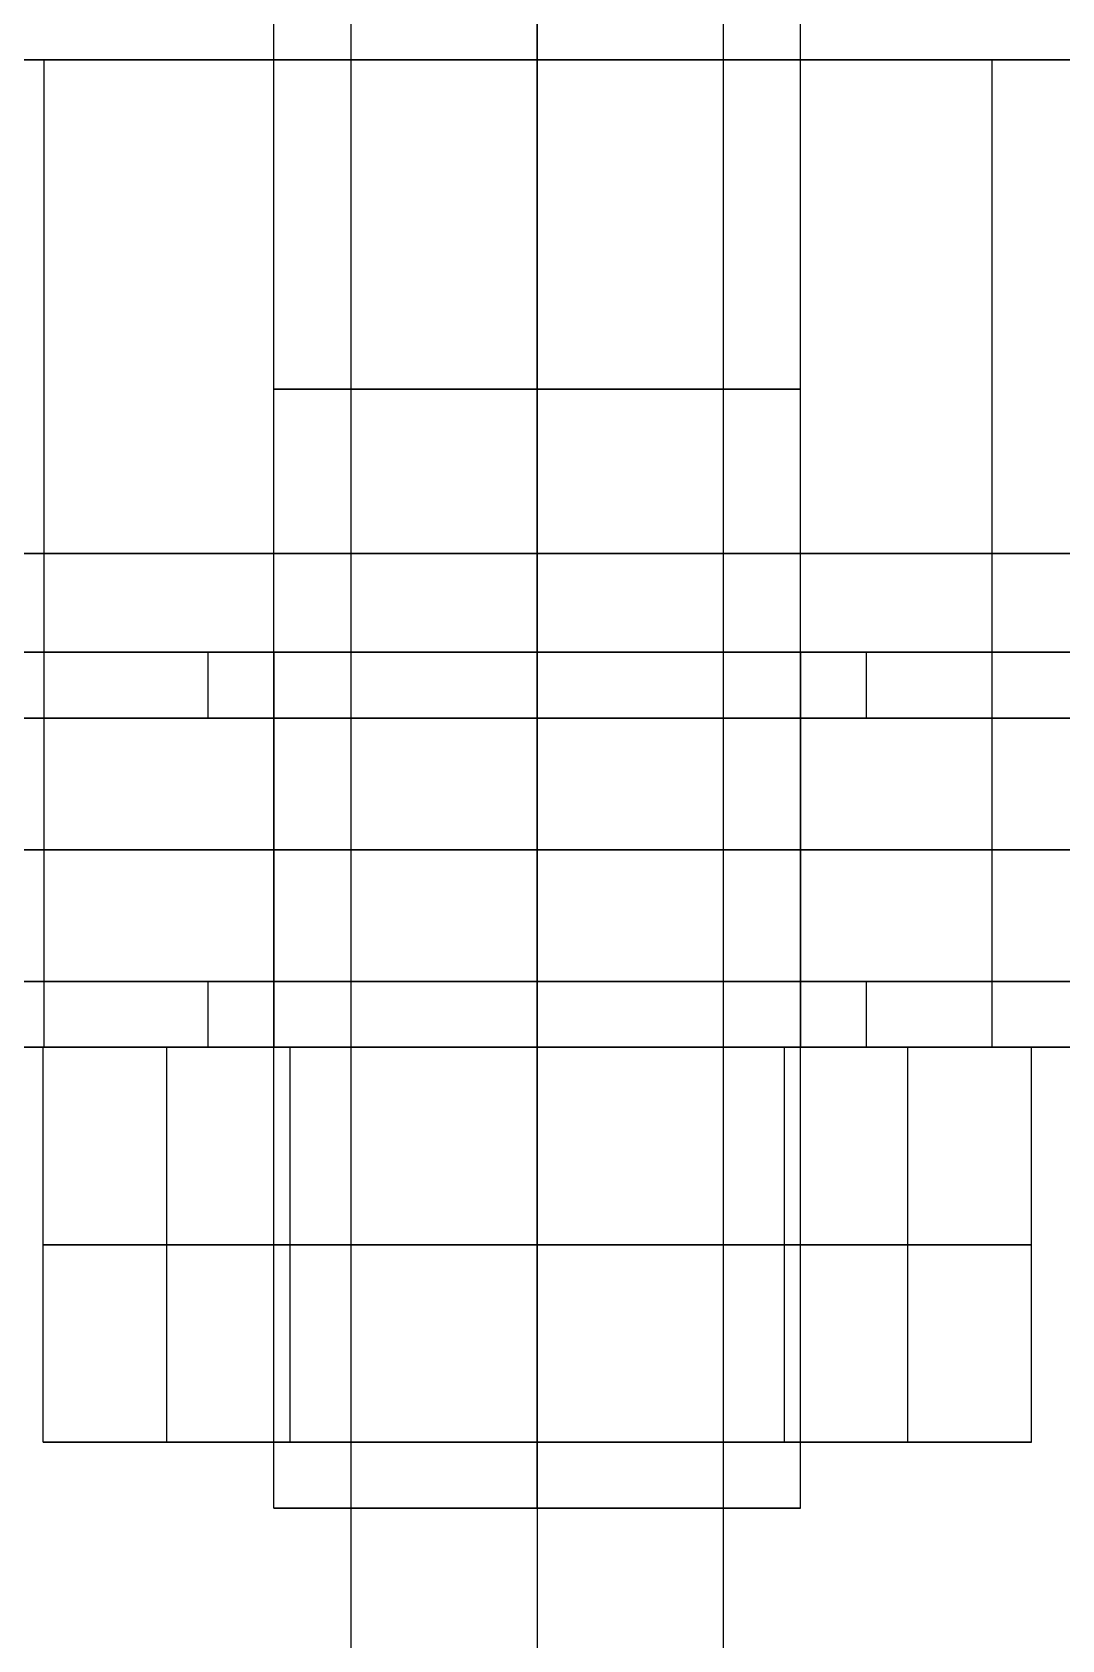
# Model space of a CAD drawing. Header units: millimetres. Extents: x 565 to 905, y -1671 to 168.
# Drawn here: x 727.33 to 742.97, y -72.03 to -47.61 of the extents above; entities that cross this region are included whole.
import ezdxf

# ---------------------------------------------------------------- set-up
doc = ezdxf.new("R2010")
doc.units = ezdxf.units.MM
doc.header["$MEASUREMENT"] = 0
doc.layers.add('V3', color=7, linetype='Continuous', true_color=0x000000)
doc.layers.add('V3 - steel', color=7, linetype='Continuous', true_color=0x191919)

msp = doc.modelspace()

# ---------------------------------------------------------------- linework, layer by layer
at = {"layer": 'V3'}
for p, q in [((735, -13.028, -15), (735, -117.113, -15)), ((661.037, -48.028, 222.659), (731.756, -48.028, 222.659)), ((735, -48.028, 459.69), (735, -48.028, 428.309)), ((735, -48.028, 402.329), (735, -48.028, 357.457)), ((735, -48.028, 349.457), (735, -48.028, 334)), ((735, -48.028, 299), (735, -48.028, 229)), ((735, -48.028, 221), (735, -48.028, 151)), ((735, -48.028, 116), (735, -48.028, 100.543)), ((735, -48.028, 92.543), (735, -48.028)), ((738.244, -48.028, 222.659), (808.963, -48.028, 222.659)), ((724, -57.028, 225), (731, -57.028, 225)), ((735, -57.028, 236), (735, -57.028, 229)), ((735, -57.028, 221), (735, -57.028, 214)), ((739, -57.028, 225), (746, -57.028, 225)), ((735, -63.028, 459.69), (735, -63.028, 428.309)), ((735, -63.028, 402.329), (735, -63.028, 357.457)), ((735, -63.028, 349.457), (735, -63.028, 334)), ((735, -63.028, 299), (735, -63.028, 236)), ((735, -63.028, 214), (735, -63.028, 151)), ((735, -63.028, 116), (735, -63.028, 100.543)), ((735, -63.028, 92.543), (735, -63.028))]:
    msp.add_line(p, q, dxfattribs=at)
for points in [[(735, -13.028), (735, -65.07), (735, -117.113)], [(735, -28.028), (735, -38.028), (735, -48.028)], [(735, -28.028, 15), (735, -38.028, 15), (735, -48.028, 15)], [(735, -28.028, 15), (735, -38.028, 15), (735, -48.028, 15)], [(735, -28.028, 30), (735, -38.028, 30), (735, -48.028, 30)], [(602, -48.028), (735, -48.028), (868, -48.028)], [(602, -48.028, 15), (735, -48.028, 15), (868, -48.028, 15)], [(602, -48.028, 7.5), (735, -48.028, 7.5), (868, -48.028, 7.5)], [(602, -48.028, 15), (735, -48.028, 15), (868, -48.028, 15)], [(602, -48.028, 30), (735, -48.028, 30), (868, -48.028, 30)], [(602, -48.028, 22.5), (735, -48.028, 22.5), (868, -48.028, 22.5)], [(755, -48.028), (735, -48.028), (715, -48.028)], [(727.512, -63.028, 415.91), (727.512, -55.528, 415.91), (727.512, -48.028, 415.91)], [(731, -57.028, 225), (731, -52.528, 225), (731, -48.028, 225)], [(731, -63.028, 353.457), (731, -55.528, 353.457), (731, -48.028, 353.457)], [(731, -63.028, 96.543), (731, -55.528, 96.543), (731, -48.028, 96.543)], [(735, -63.028, 349.457), (735, -55.528, 349.457), (735, -48.028, 349.457)], [(735, -63.028, 100.543), (735, -55.528, 100.543), (735, -48.028, 100.543)], [(735, -63.028), (735, -55.528), (735, -48.028)], [(735, -57.028, 221), (735, -52.528, 221), (735, -48.028, 221)], [(735, -57.028, 229), (735, -52.528, 229), (735, -48.028, 229)], [(735, -63.028, 357.457), (735, -55.528, 357.457), (735, -48.028, 357.457)], [(735, -63.028, 92.543), (735, -55.528, 92.543), (735, -48.028, 92.543)], [(735, -63.028, 299), (735, -55.528, 299), (735, -48.028, 299)], [(735, -63.028, 151), (735, -55.528, 151), (735, -48.028, 151)], [(735, -48.028), (735, -48.028, 7.5), (735, -48.028, 15)], [(735, -48.028, 15), (735, -48.028, 22.5), (735, -48.028, 30)], [(739, -57.028, 225), (739, -52.528, 225), (739, -48.028, 225)], [(739, -63.028, 353.457), (739, -55.528, 353.457), (739, -48.028, 353.457)], [(739, -63.028, 96.543), (739, -55.528, 96.543), (739, -48.028, 96.543)], [(741.909, -63.028, 400.331), (741.909, -55.528, 400.331), (741.909, -48.028, 400.331)], [(755, -55.528), (735, -55.528), (715, -55.528)], [(735, -63.028, 236), (735, -60.028, 236), (735, -57.028, 236)], [(735, -63.028, 214), (735, -60.028, 214), (735, -57.028, 214)], [(755, -63.028), (735, -63.028), (715, -63.028)]]:
    msp.add_open_spline(points, degree=2, dxfattribs=at)
for points, weights, knots in [([(697.5, -48.028, 415.319), (697.5, -48.028, 434.48), (711.313, -48.028, 447.759), (725.126, -48.028, 461.039), (744.272, -48.028, 460.284)], [1, 0.920066619709, 1, 0.920066619709, 1], [867.97622, 867.97622, 867.97622, 904.205344, 904.205344, 940.434468, 940.434468, 940.434468]), ([(762.866, -48.028, 318.405), (764.684, -48.028, 322.795), (762.429, -48.028, 326.977), (760.175, -48.028, 331.159), (755.508, -48.028, 332.053), (735, -48.028, 335.982), (714.492, -48.028, 332.053), (709.825, -48.028, 331.159), (707.571, -48.028, 326.977), (705.316, -48.028, 322.795), (707.134, -48.028, 318.405)], [1, 0.903232105356, 1, 0.903232105356, 1, 0.982140211102, 1.00000000852, 0.903232242546, 1.0000001008, 0.903232196403, 1.0000001008], [2258.233507, 2258.233507, 2258.233507, 2267.10459, 2267.10459, 2275.975672, 2275.975672, 2317.238435, 2317.238435, 2326.109515, 2326.109515, 2334.9806, 2334.9806, 2334.9806]), ([(707.134, -48.028, 131.595), (705.316, -48.028, 127.205), (707.571, -48.028, 123.023), (709.825, -48.028, 118.841), (714.492, -48.028, 117.947), (735, -48.028, 114.018), (755.508, -48.028, 117.947), (760.175, -48.028, 118.841), (762.429, -48.028, 123.023), (764.684, -48.028, 127.205), (762.866, -48.028, 131.595)], [1, 0.903232105356, 1, 0.903232151499, 0.999999907715, 0.982140112101, 0.999999899199, 0.90323201431, 0.999999899199, 0.903232037381, 0.999999853056], [2760.145716, 2760.145716, 2760.145716, 2769.016801, 2769.016801, 2777.887882, 2777.887882, 2819.150644, 2819.150644, 2828.021728, 2828.021728, 2836.89281, 2836.89281, 2836.89281]), ([(743.091, -48.028, 430.307), (728.102, -48.028, 430.898), (727.512, -48.028, 415.91), (726.921, -48.028, 400.921), (741.909, -48.028, 400.331)], [1, 0.70710681688, 1, 0.70710681688, 1], [3286.310465, 3286.310465, 3286.310465, 3309.872409, 3309.872409, 3333.434353, 3333.434353, 3333.434353]), ([(731, -48.028, 225), (731, -48.028, 221), (735, -48.028, 221), (739, -48.028, 221), (739, -48.028, 225), (739, -48.028, 229), (735, -48.028, 229), (731, -48.028, 229), (731, -48.028, 225)], [1, 0.707106781187, 1, 0.707106781187, 1, 0.707106781187, 1, 0.707106781187, 1], [1514.752185, 1514.752185, 1514.752185, 1521.03537, 1521.03537, 1527.318555, 1527.318555, 1533.60174, 1533.60174, 1539.884926, 1539.884926, 1539.884926]), ([(735, -48.028, 349.457), (739, -48.028, 349.457), (739, -48.028, 353.457), (739, -48.028, 357.457), (735, -48.028, 357.457), (731, -48.028, 357.457), (731, -48.028, 353.457), (731, -48.028, 349.457), (735, -48.028, 349.457)], [1, 0.707106781187, 1, 0.707106781187, 1, 0.707106781187, 1, 0.707106781187, 1], [1565.017667, 1565.017667, 1565.017667, 1571.300852, 1571.300852, 1577.584038, 1577.584038, 1583.867223, 1583.867223, 1590.150408, 1590.150408, 1590.150408]), ([(735, -48.028, 100.543), (731, -48.028, 100.543), (731, -48.028, 96.543), (731, -48.028, 92.543), (735, -48.028, 92.543), (739, -48.028, 92.543), (739, -48.028, 96.543), (739, -48.028, 100.543), (735, -48.028, 100.543)], [1, 0.707106781187, 1, 0.707106781187, 1, 0.707106781187, 1, 0.707106781187, 1], [1665.548632, 1665.548632, 1665.548632, 1671.831817, 1671.831817, 1678.115003, 1678.115003, 1684.398188, 1684.398188, 1690.681373, 1690.681373, 1690.681373]), ([(697.5, -55.528, 415.319), (697.5, -55.528, 434.48), (711.313, -55.528, 447.759), (725.126, -55.528, 461.039), (744.272, -55.528, 460.284)], [1, 0.920066619709, 1, 0.920066619709, 1], [867.97622, 867.97622, 867.97622, 904.205344, 904.205344, 940.434468, 940.434468, 940.434468]), ([(762.866, -55.528, 318.405), (764.684, -55.528, 322.795), (762.429, -55.528, 326.977), (760.175, -55.528, 331.159), (755.508, -55.528, 332.053), (735, -55.528, 335.982), (714.492, -55.528, 332.053), (709.825, -55.528, 331.159), (707.571, -55.528, 326.977), (705.316, -55.528, 322.795), (707.134, -55.528, 318.405)], [1, 0.903232105356, 1, 0.903232105356, 1, 0.982140211102, 1.00000000852, 0.903232242546, 1.0000001008, 0.903232196403, 1.0000001008], [2258.233507, 2258.233507, 2258.233507, 2267.10459, 2267.10459, 2275.975672, 2275.975672, 2317.238435, 2317.238435, 2326.109515, 2326.109515, 2334.9806, 2334.9806, 2334.9806]), ([(707.134, -55.528, 131.595), (705.316, -55.528, 127.205), (707.571, -55.528, 123.023), (709.825, -55.528, 118.841), (714.492, -55.528, 117.947), (735, -55.528, 114.018), (755.508, -55.528, 117.947), (760.175, -55.528, 118.841), (762.429, -55.528, 123.023), (764.684, -55.528, 127.205), (762.866, -55.528, 131.595)], [1, 0.903232105356, 1, 0.903232151499, 0.999999907715, 0.982140112101, 0.999999899199, 0.90323201431, 0.999999899199, 0.903232037381, 0.999999853056], [2760.145716, 2760.145716, 2760.145716, 2769.016801, 2769.016801, 2777.887882, 2777.887882, 2819.150644, 2819.150644, 2828.021728, 2828.021728, 2836.89281, 2836.89281, 2836.89281]), ([(743.091, -55.528, 430.307), (728.102, -55.528, 430.898), (727.512, -55.528, 415.91), (726.921, -55.528, 400.921), (741.909, -55.528, 400.331)], [1, 0.70710681688, 1, 0.70710681688, 1], [3286.310465, 3286.310465, 3286.310465, 3309.872409, 3309.872409, 3333.434353, 3333.434353, 3333.434353]), ([(731, -55.528, 225), (731, -55.528, 221), (735, -55.528, 221), (739, -55.528, 221), (739, -55.528, 225), (739, -55.528, 229), (735, -55.528, 229), (731, -55.528, 229), (731, -55.528, 225)], [1, 0.707106781187, 1, 0.707106781187, 1, 0.707106781187, 1, 0.707106781187, 1], [1514.752185, 1514.752185, 1514.752185, 1521.03537, 1521.03537, 1527.318555, 1527.318555, 1533.60174, 1533.60174, 1539.884926, 1539.884926, 1539.884926]), ([(735, -55.528, 349.457), (739, -55.528, 349.457), (739, -55.528, 353.457), (739, -55.528, 357.457), (735, -55.528, 357.457), (731, -55.528, 357.457), (731, -55.528, 353.457), (731, -55.528, 349.457), (735, -55.528, 349.457)], [1, 0.707106781187, 1, 0.707106781187, 1, 0.707106781187, 1, 0.707106781187, 1], [1565.017667, 1565.017667, 1565.017667, 1571.300852, 1571.300852, 1577.584038, 1577.584038, 1583.867223, 1583.867223, 1590.150408, 1590.150408, 1590.150408]), ([(735, -55.528, 100.543), (731, -55.528, 100.543), (731, -55.528, 96.543), (731, -55.528, 92.543), (735, -55.528, 92.543), (739, -55.528, 92.543), (739, -55.528, 96.543), (739, -55.528, 100.543), (735, -55.528, 100.543)], [1, 0.707106781187, 1, 0.707106781187, 1, 0.707106781187, 1, 0.707106781187, 1], [1665.548632, 1665.548632, 1665.548632, 1671.831817, 1671.831817, 1678.115003, 1678.115003, 1684.398188, 1684.398188, 1690.681373, 1690.681373, 1690.681373]), ([(724, -57.028, 225), (724, -57.028, 236), (735, -57.028, 236), (746, -57.028, 236), (746, -57.028, 225), (746, -57.028, 214), (735, -57.028, 214), (724, -57.028, 214), (724, -57.028, 225)], [1, 0.707106781187, 1, 0.707106781187, 1, 0.707106781187, 1, 0.707106781187, 1], [0, 0, 0, 17.27876, 17.27876, 34.557519, 34.557519, 51.836279, 51.836279, 69.115038, 69.115038, 69.115038]), ([(731, -57.028, 225), (731, -57.028, 221), (735, -57.028, 221), (739, -57.028, 221), (739, -57.028, 225), (739, -57.028, 229), (735, -57.028, 229), (731, -57.028, 229), (731, -57.028, 225)], [1, 0.707106781187, 1, 0.707106781187, 1, 0.707106781187, 1, 0.707106781187, 1], [1514.752185, 1514.752185, 1514.752185, 1521.03537, 1521.03537, 1527.318555, 1527.318555, 1533.60174, 1533.60174, 1539.884926, 1539.884926, 1539.884926]), ([(724, -60.028, 225), (724, -60.028, 236), (735, -60.028, 236), (746, -60.028, 236), (746, -60.028, 225), (746, -60.028, 214), (735, -60.028, 214), (724, -60.028, 214), (724, -60.028, 225)], [1, 0.707106781187, 1, 0.707106781187, 1, 0.707106781187, 1, 0.707106781187, 1], [0, 0, 0, 17.27876, 17.27876, 34.557519, 34.557519, 51.836279, 51.836279, 69.115038, 69.115038, 69.115038]), ([(697.5, -63.028, 415.319), (697.5, -63.028, 434.48), (711.313, -63.028, 447.759), (725.126, -63.028, 461.039), (744.272, -63.028, 460.284)], [1, 0.920066619709, 1, 0.920066619709, 1], [867.97622, 867.97622, 867.97622, 904.205344, 904.205344, 940.434468, 940.434468, 940.434468]), ([(762.866, -63.028, 318.405), (764.684, -63.028, 322.795), (762.429, -63.028, 326.977), (760.175, -63.028, 331.159), (755.508, -63.028, 332.053), (735, -63.028, 335.982), (714.492, -63.028, 332.053), (709.825, -63.028, 331.159), (707.571, -63.028, 326.977), (705.316, -63.028, 322.795), (707.134, -63.028, 318.405)], [1, 0.903232105356, 1, 0.903232105356, 1, 0.982140211102, 1.00000000852, 0.903232242546, 1.0000001008, 0.903232196403, 1.0000001008], [2258.233507, 2258.233507, 2258.233507, 2267.10459, 2267.10459, 2275.975672, 2275.975672, 2317.238435, 2317.238435, 2326.109515, 2326.109515, 2334.9806, 2334.9806, 2334.9806]), ([(707.134, -63.028, 131.595), (705.316, -63.028, 127.205), (707.571, -63.028, 123.023), (709.825, -63.028, 118.841), (714.492, -63.028, 117.947), (735, -63.028, 114.018), (755.508, -63.028, 117.947), (760.175, -63.028, 118.841), (762.429, -63.028, 123.023), (764.684, -63.028, 127.205), (762.866, -63.028, 131.595)], [1, 0.903232105356, 1, 0.903232151499, 0.999999907715, 0.982140112101, 0.999999899199, 0.90323201431, 0.999999899199, 0.903232037381, 0.999999853056], [2760.145716, 2760.145716, 2760.145716, 2769.016801, 2769.016801, 2777.887882, 2777.887882, 2819.150644, 2819.150644, 2828.021728, 2828.021728, 2836.89281, 2836.89281, 2836.89281]), ([(724, -63.028, 225), (724, -63.028, 236), (735, -63.028, 236), (746, -63.028, 236), (746, -63.028, 225), (746, -63.028, 214), (735, -63.028, 214), (724, -63.028, 214), (724, -63.028, 225)], [1, 0.707106781187, 1, 0.707106781187, 1, 0.707106781187, 1, 0.707106781187, 1], [0, 0, 0, 17.27876, 17.27876, 34.557519, 34.557519, 51.836279, 51.836279, 69.115038, 69.115038, 69.115038]), ([(743.091, -63.028, 430.307), (728.102, -63.028, 430.898), (727.512, -63.028, 415.91), (726.921, -63.028, 400.921), (741.909, -63.028, 400.331)], [1, 0.70710681688, 1, 0.70710681688, 1], [3286.310465, 3286.310465, 3286.310465, 3309.872409, 3309.872409, 3333.434353, 3333.434353, 3333.434353]), ([(735, -63.028, 349.457), (739, -63.028, 349.457), (739, -63.028, 353.457), (739, -63.028, 357.457), (735, -63.028, 357.457), (731, -63.028, 357.457), (731, -63.028, 353.457), (731, -63.028, 349.457), (735, -63.028, 349.457)], [1, 0.707106781187, 1, 0.707106781187, 1, 0.707106781187, 1, 0.707106781187, 1], [1565.017667, 1565.017667, 1565.017667, 1571.300852, 1571.300852, 1577.584038, 1577.584038, 1583.867223, 1583.867223, 1590.150408, 1590.150408, 1590.150408]), ([(735, -63.028, 100.543), (731, -63.028, 100.543), (731, -63.028, 96.543), (731, -63.028, 92.543), (735, -63.028, 92.543), (739, -63.028, 92.543), (739, -63.028, 96.543), (739, -63.028, 100.543), (735, -63.028, 100.543)], [1, 0.707106781187, 1, 0.707106781187, 1, 0.707106781187, 1, 0.707106781187, 1], [1665.548632, 1665.548632, 1665.548632, 1671.831817, 1671.831817, 1678.115003, 1678.115003, 1684.398188, 1684.398188, 1690.681373, 1690.681373, 1690.681373])]:
    msp.add_rational_spline(points, weights, degree=2, knots=knots, dxfattribs=at)
for points, weights in [([(723.774, -48.028, 298.143), (735, -48.028, 299.867), (746.226, -48.028, 298.143)], [1.00000020246, 0.988425755371, 1.00000020246]), ([(746.226, -48.028, 151.857), (735, -48.028, 150.133), (723.774, -48.028, 151.857)], [0.999999751393, 0.98842530952, 0.999999751393]), ([(741.909, -48.028, 400.331), (792.659, -48.028, 398.331), (834.495, -48.028, 369.532)], [1, 0.960569425294, 1]), ([(723.774, -55.528, 298.143), (735, -55.528, 299.867), (746.226, -55.528, 298.143)], [1.00000020246, 0.988425755371, 1.00000020246]), ([(746.226, -55.528, 151.857), (735, -55.528, 150.133), (723.774, -55.528, 151.857)], [0.999999751393, 0.98842530952, 0.999999751393]), ([(741.909, -55.528, 400.331), (792.659, -55.528, 398.331), (834.495, -55.528, 369.532)], [1, 0.960569425294, 1]), ([(723.774, -63.028, 298.143), (735, -63.028, 299.867), (746.226, -63.028, 298.143)], [1.00000020246, 0.988425755371, 1.00000020246]), ([(746.226, -63.028, 151.857), (735, -63.028, 150.133), (723.774, -63.028, 151.857)], [0.999999751393, 0.98842530952, 0.999999751393]), ([(741.909, -63.028, 400.331), (792.659, -63.028, 398.331), (834.495, -63.028, 369.532)], [1, 0.960569425294, 1])]:
    msp.add_rational_spline(points, weights, degree=2, dxfattribs=at)
at = {"layer": 'V3 - steel'}
for p, q in [((731, -57.028, 225), (730, -57.028, 225)), ((735, -57.028, 214), (735, -57.028, 215)), ((735, -57.028, 235), (735, -57.028, 236)), ((735, -57.028, 220), (735, -57.028, 221)), ((735, -57.028, 229), (735, -57.028, 230)), ((740, -57.028, 225), (739, -57.028, 225)), ((725, -58.028, 225), (730, -58.028, 225)), ((735, -58.028, 215), (735, -58.028, 220)), ((735, -58.028, 230), (735, -58.028, 235)), ((740, -58.028, 225), (745, -58.028, 225)), ((725, -62.028, 225), (730, -62.028, 225)), ((735, -62.028, 215), (735, -62.028, 220)), ((735, -62.028, 230), (735, -62.028, 235)), ((740, -62.028, 225), (745, -62.028, 225)), ((727.494, -63.028, 225), (731, -63.028, 225)), ((731, -63.028, 225), (730, -63.028, 225)), ((735, -63.028, 214), (735, -63.028, 215)), ((735, -63.028, 235), (735, -63.028, 236)), ((735, -63.028, 220), (735, -63.028, 221)), ((735, -63.028, 229), (735, -63.028, 230)), ((735, -63.028, 231.5), (735, -63.028, 229)), ((735, -63.028, 221), (735, -63.028, 218.5)), ((740, -63.028, 225), (739, -63.028, 225)), ((739, -63.028, 225), (742.506, -63.028, 225)), ((727.494, -69.028, 225), (731, -69.028, 225)), ((735, -69.028, 231.5), (735, -69.028, 229)), ((735, -69.028, 221), (735, -69.028, 218.5)), ((739, -69.028, 225), (742.506, -69.028, 225)), ((739, -70.028, 225), (731, -70.028, 225)), ((735, -70.028, 221), (735, -70.028, 229))]:
    msp.add_line(p, q, dxfattribs=at)
for points in [[(731, -70.028, 225), (731, -15.514, 225), (731, 39, 225)], [(735, -70.028, 229), (735, -15.514, 229), (735, 39, 229)], [(735, -70.028, 221), (735, -15.514, 221), (735, 39, 221)], [(739, -70.028, 225), (739, -15.514, 225), (739, 39, 225)], [(732.172, -93.028, 350.544), (732.172, -53.028, 350.544), (732.172, -13.028, 350.544)], [(732.172, -93.028, 356.201), (732.172, -53.028, 356.201), (732.172, -13.028, 356.201)], [(732.172, -93.028, 93.714), (732.172, -53.028, 93.714), (732.172, -13.028, 93.714)], [(732.172, -93.028, 99.371), (732.172, -53.028, 99.371), (732.172, -13.028, 99.371)], [(737.828, -93.028, 356.201), (737.828, -53.028, 356.201), (737.828, -13.028, 356.201)], [(737.828, -93.028, 350.544), (737.828, -53.028, 350.544), (737.828, -13.028, 350.544)], [(737.828, -93.028, 99.371), (737.828, -53.028, 99.371), (737.828, -13.028, 99.371)], [(737.828, -93.028, 93.714), (737.828, -53.028, 93.714), (737.828, -13.028, 93.714)], [(730, -58.028, 225), (730, -57.528, 225), (730, -57.028, 225)], [(731, -57.028, 225), (731, -60.028, 225), (731, -63.028, 225)], [(735, -58.028, 235), (735, -57.528, 235), (735, -57.028, 235)], [(735, -58.028, 230), (735, -57.528, 230), (735, -57.028, 230)], [(735, -63.028, 236), (735, -60.028, 236), (735, -57.028, 236)], [(735, -63.028, 214), (735, -60.028, 214), (735, -57.028, 214)], [(735, -57.028, 221), (735, -60.028, 221), (735, -63.028, 221)], [(735, -57.028, 229), (735, -60.028, 229), (735, -63.028, 229)], [(735, -58.028, 215), (735, -57.528, 215), (735, -57.028, 215)], [(735, -58.028, 220), (735, -57.528, 220), (735, -57.028, 220)], [(739, -57.028, 225), (739, -60.028, 225), (739, -63.028, 225)], [(740, -58.028, 225), (740, -57.528, 225), (740, -57.028, 225)], [(730, -63.028, 225), (730, -62.528, 225), (730, -62.028, 225)], [(735, -63.028, 235), (735, -62.528, 235), (735, -62.028, 235)], [(735, -63.028, 230), (735, -62.528, 230), (735, -62.028, 230)], [(735, -63.028, 215), (735, -62.528, 215), (735, -62.028, 215)], [(735, -63.028, 220), (735, -62.528, 220), (735, -62.028, 220)], [(740, -63.028, 225), (740, -62.528, 225), (740, -62.028, 225)], [(727.494, -69.028, 225), (727.494, -66.028, 225), (727.494, -63.028, 225)], [(731.247, -63.028, 218.5), (729.371, -63.028, 221.75), (727.494, -63.028, 225)], [(727.494, -63.028, 225), (729.371, -63.028, 228.25), (731.247, -63.028, 231.5)], [(729.371, -69.028, 221.75), (729.371, -66.028, 221.75), (729.371, -63.028, 221.75)], [(729.371, -69.028, 228.25), (729.371, -66.028, 228.25), (729.371, -63.028, 228.25)], [(731.247, -69.028, 218.5), (731.247, -66.028, 218.5), (731.247, -63.028, 218.5)], [(738.753, -63.028, 218.5), (735, -63.028, 218.5), (731.247, -63.028, 218.5)], [(731.247, -69.028, 231.5), (731.247, -66.028, 231.5), (731.247, -63.028, 231.5)], [(731.247, -63.028, 231.5), (735, -63.028, 231.5), (738.753, -63.028, 231.5)], [(732.172, -69.028, 222.172), (732.172, -66.028, 222.172), (732.172, -63.028, 222.172)], [(732.172, -69.028, 227.828), (732.172, -66.028, 227.828), (732.172, -63.028, 227.828)], [(735, -69.028, 218.5), (735, -66.028, 218.5), (735, -63.028, 218.5)], [(735, -69.028, 231.5), (735, -66.028, 231.5), (735, -63.028, 231.5)], [(737.828, -69.028, 227.828), (737.828, -66.028, 227.828), (737.828, -63.028, 227.828)], [(737.828, -69.028, 222.172), (737.828, -66.028, 222.172), (737.828, -63.028, 222.172)], [(738.753, -63.028, 231.5), (740.629, -63.028, 228.25), (742.506, -63.028, 225)], [(738.753, -69.028, 231.5), (738.753, -66.028, 231.5), (738.753, -63.028, 231.5)], [(738.753, -69.028, 218.5), (738.753, -66.028, 218.5), (738.753, -63.028, 218.5)], [(742.506, -63.028, 225), (740.629, -63.028, 221.75), (738.753, -63.028, 218.5)], [(740.629, -69.028, 228.25), (740.629, -66.028, 228.25), (740.629, -63.028, 228.25)], [(740.629, -69.028, 221.75), (740.629, -66.028, 221.75), (740.629, -63.028, 221.75)], [(742.506, -69.028, 225), (742.506, -66.028, 225), (742.506, -63.028, 225)], [(731.247, -66.028, 218.5), (729.371, -66.028, 221.75), (727.494, -66.028, 225)], [(727.494, -66.028, 225), (729.371, -66.028, 228.25), (731.247, -66.028, 231.5)], [(738.753, -66.028, 218.5), (735, -66.028, 218.5), (731.247, -66.028, 218.5)], [(731.247, -66.028, 231.5), (735, -66.028, 231.5), (738.753, -66.028, 231.5)], [(738.753, -66.028, 231.5), (740.629, -66.028, 228.25), (742.506, -66.028, 225)], [(742.506, -66.028, 225), (740.629, -66.028, 221.75), (738.753, -66.028, 218.5)], [(731.247, -69.028, 218.5), (729.371, -69.028, 221.75), (727.494, -69.028, 225)], [(727.494, -69.028, 225), (729.371, -69.028, 228.25), (731.247, -69.028, 231.5)], [(738.753, -69.028, 218.5), (735, -69.028, 218.5), (731.247, -69.028, 218.5)], [(731.247, -69.028, 231.5), (735, -69.028, 231.5), (738.753, -69.028, 231.5)], [(738.753, -69.028, 231.5), (740.629, -69.028, 228.25), (742.506, -69.028, 225)], [(742.506, -69.028, 225), (740.629, -69.028, 221.75), (738.753, -69.028, 218.5)]]:
    msp.add_open_spline(points, degree=2, dxfattribs=at)
for points, knots in [([(737.828, -53.028, 356.201), (740.657, -53.028, 353.372), (737.828, -53.028, 350.544), (735, -53.028, 347.716), (732.172, -53.028, 350.544), (729.343, -53.028, 353.372), (732.172, -53.028, 356.201), (735, -53.028, 359.029), (737.828, -53.028, 356.201)], [0, 0, 0, 6.283185, 6.283185, 12.566371, 12.566371, 18.849556, 18.849556, 25.132741, 25.132741, 25.132741]), ([(737.828, -53.028, 99.371), (740.657, -53.028, 96.543), (737.828, -53.028, 93.714), (735, -53.028, 90.886), (732.172, -53.028, 93.714), (729.343, -53.028, 96.543), (732.172, -53.028, 99.371), (735, -53.028, 102.199), (737.828, -53.028, 99.371)], [0, 0, 0, 6.283185, 6.283185, 12.566371, 12.566371, 18.849556, 18.849556, 25.132741, 25.132741, 25.132741]), ([(724, -57.028, 225), (724, -57.028, 236), (735, -57.028, 236), (746, -57.028, 236), (746, -57.028, 225), (746, -57.028, 214), (735, -57.028, 214), (724, -57.028, 214), (724, -57.028, 225)], [0, 0, 0, 17.27876, 17.27876, 34.557519, 34.557519, 51.836279, 51.836279, 69.115038, 69.115038, 69.115038]), ([(735, -57.028, 235), (725, -57.028, 235), (725, -57.028, 225), (725, -57.028, 215), (735, -57.028, 215), (745, -57.028, 215), (745, -57.028, 225), (745, -57.028, 235), (735, -57.028, 235)], [-62.831853, -62.831853, -62.831853, -47.12389, -47.12389, -31.415927, -31.415927, -15.707963, -15.707963, 0, 0, 0]), ([(735, -57.028, 230), (740, -57.028, 230), (740, -57.028, 225), (740, -57.028, 220), (735, -57.028, 220), (730, -57.028, 220), (730, -57.028, 225), (730, -57.028, 230), (735, -57.028, 230)], [-94.24778, -94.24778, -94.24778, -86.393798, -86.393798, -78.539816, -78.539816, -70.685835, -70.685835, -62.831853, -62.831853, -62.831853]), ([(731, -57.028, 225), (731, -57.028, 221), (735, -57.028, 221), (739, -57.028, 221), (739, -57.028, 225), (739, -57.028, 229), (735, -57.028, 229), (731, -57.028, 229), (731, -57.028, 225)], [0, 0, 0, 6.283185, 6.283185, 12.566371, 12.566371, 18.849556, 18.849556, 25.132741, 25.132741, 25.132741]), ([(735, -58.028, 235), (745, -58.028, 235), (745, -58.028, 225), (745, -58.028, 215), (735, -58.028, 215), (725, -58.028, 215), (725, -58.028, 225), (725, -58.028, 235), (735, -58.028, 235)], [0, 0, 0, 15.707963, 15.707963, 31.415927, 31.415927, 47.12389, 47.12389, 62.831853, 62.831853, 62.831853]), ([(735, -58.028, 230), (730, -58.028, 230), (730, -58.028, 225), (730, -58.028, 220), (735, -58.028, 220), (740, -58.028, 220), (740, -58.028, 225), (740, -58.028, 230), (735, -58.028, 230)], [62.831853, 62.831853, 62.831853, 70.685835, 70.685835, 78.539816, 78.539816, 86.393798, 86.393798, 94.24778, 94.24778, 94.24778]), ([(724, -60.028, 225), (724, -60.028, 236), (735, -60.028, 236), (746, -60.028, 236), (746, -60.028, 225), (746, -60.028, 214), (735, -60.028, 214), (724, -60.028, 214), (724, -60.028, 225)], [0, 0, 0, 17.27876, 17.27876, 34.557519, 34.557519, 51.836279, 51.836279, 69.115038, 69.115038, 69.115038]), ([(735, -62.028, 235), (745, -62.028, 235), (745, -62.028, 225), (745, -62.028, 215), (735, -62.028, 215), (725, -62.028, 215), (725, -62.028, 225), (725, -62.028, 235), (735, -62.028, 235)], [0, 0, 0, 15.707963, 15.707963, 31.415927, 31.415927, 47.12389, 47.12389, 62.831853, 62.831853, 62.831853]), ([(735, -62.028, 230), (730, -62.028, 230), (730, -62.028, 225), (730, -62.028, 220), (735, -62.028, 220), (740, -62.028, 220), (740, -62.028, 225), (740, -62.028, 230), (735, -62.028, 230)], [62.831853, 62.831853, 62.831853, 70.685835, 70.685835, 78.539816, 78.539816, 86.393798, 86.393798, 94.24778, 94.24778, 94.24778]), ([(724, -63.028, 225), (724, -63.028, 236), (735, -63.028, 236), (746, -63.028, 236), (746, -63.028, 225), (746, -63.028, 214), (735, -63.028, 214), (724, -63.028, 214), (724, -63.028, 225)], [0, 0, 0, 17.27876, 17.27876, 34.557519, 34.557519, 51.836279, 51.836279, 69.115038, 69.115038, 69.115038]), ([(735, -63.028, 235), (725, -63.028, 235), (725, -63.028, 225), (725, -63.028, 215), (735, -63.028, 215), (745, -63.028, 215), (745, -63.028, 225), (745, -63.028, 235), (735, -63.028, 235)], [-62.831853, -62.831853, -62.831853, -47.12389, -47.12389, -31.415927, -31.415927, -15.707963, -15.707963, 0, 0, 0]), ([(735, -63.028, 230), (740, -63.028, 230), (740, -63.028, 225), (740, -63.028, 220), (735, -63.028, 220), (730, -63.028, 220), (730, -63.028, 225), (730, -63.028, 230), (735, -63.028, 230)], [-94.24778, -94.24778, -94.24778, -86.393798, -86.393798, -78.539816, -78.539816, -70.685835, -70.685835, -62.831853, -62.831853, -62.831853]), ([(731, -63.028, 225), (731, -63.028, 221), (735, -63.028, 221), (739, -63.028, 221), (739, -63.028, 225), (739, -63.028, 229), (735, -63.028, 229), (731, -63.028, 229), (731, -63.028, 225)], [0, 0, 0, 6.283185, 6.283185, 12.566371, 12.566371, 18.849556, 18.849556, 25.132741, 25.132741, 25.132741]), ([(737.828, -63.028, 227.828), (735, -63.028, 230.657), (732.172, -63.028, 227.828), (729.343, -63.028, 225), (732.172, -63.028, 222.172), (735, -63.028, 219.343), (737.828, -63.028, 222.172), (740.657, -63.028, 225), (737.828, -63.028, 227.828)], [-25.132741, -25.132741, -25.132741, -18.849556, -18.849556, -12.566371, -12.566371, -6.283185, -6.283185, 0, 0, 0]), ([(737.828, -69.028, 227.828), (735, -69.028, 230.657), (732.172, -69.028, 227.828), (729.343, -69.028, 225), (732.172, -69.028, 222.172), (735, -69.028, 219.343), (737.828, -69.028, 222.172), (740.657, -69.028, 225), (737.828, -69.028, 227.828)], [-25.132741, -25.132741, -25.132741, -18.849556, -18.849556, -12.566371, -12.566371, -6.283185, -6.283185, 0, 0, 0]), ([(731, -70.028, 225), (731, -70.028, 229), (735, -70.028, 229), (739, -70.028, 229), (739, -70.028, 225), (739, -70.028, 221), (735, -70.028, 221), (731, -70.028, 221), (731, -70.028, 225)], [0, 0, 0, 6.283185, 6.283185, 12.566371, 12.566371, 18.849556, 18.849556, 25.132741, 25.132741, 25.132741])]:
    msp.add_rational_spline(points, [1, 0.707106781187, 1, 0.707106781187, 1, 0.707106781187, 1, 0.707106781187, 1], degree=2, knots=knots, dxfattribs=at)

doc.saveas('drawing.dxf')
